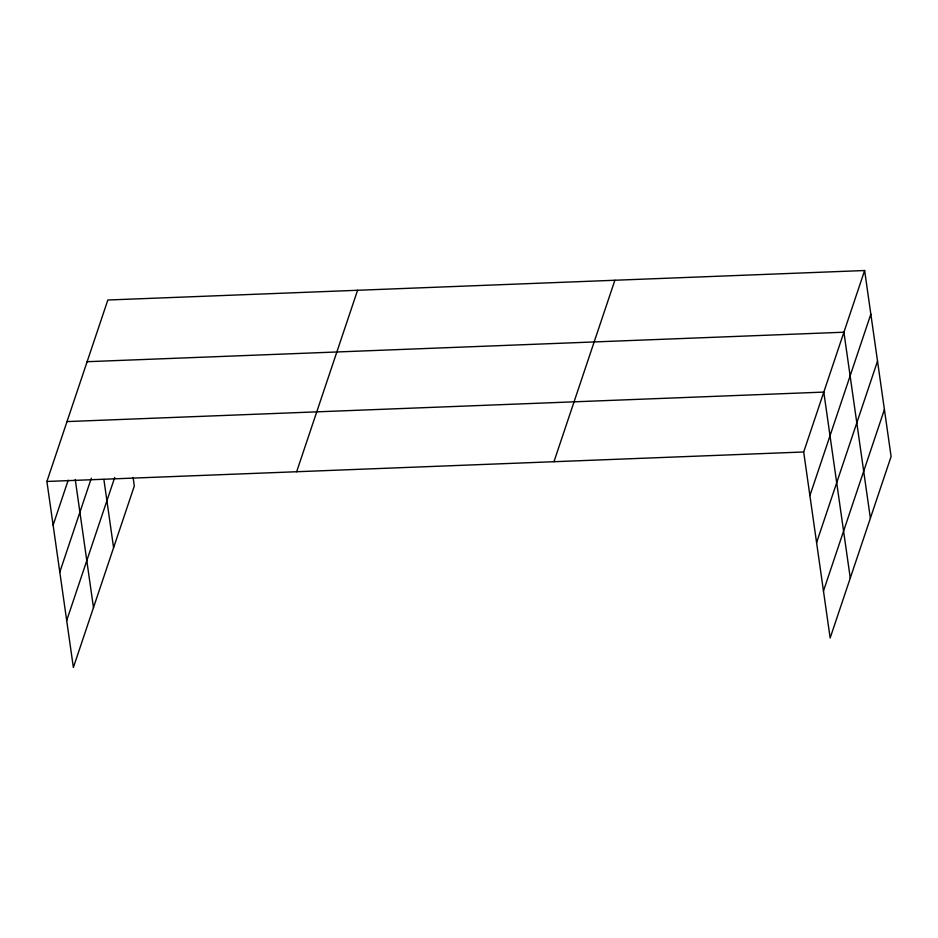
<?xml version="1.0" encoding="UTF-8"?>
<svg xmlns="http://www.w3.org/2000/svg" width="938" height="938" viewBox="0 0 938 938"><rect width="100%" height="100%" fill="white"/><g stroke="black" fill="none" stroke-linecap="round" stroke-linejoin="round"><path stroke-width="1.41" d="M133.102 477.477L134.31 486.013L73.375 667.481L46.9 481.464L107.847 300.008L864.625 270.519L891.1 456.536L830.153 637.992L803.69 451.987L864.625 270.519M53.114 525.128L68.193 480.209M59.798 572.098L91.338 478.192M66.692 620.499L114.741 477.43M296.643 471.744L357.577 290.276M553.948 461.719L614.882 280.251M809.904 495.639L870.839 314.183M816.588 542.621L877.522 361.153M823.47 591.01L884.417 409.554M87.117 361.705L843.907 332.216L870.382 518.233M67.008 421.584L823.799 392.096L850.274 578.113M46.9 481.464L803.69 451.987M103.872 479.388L113.592 547.71M75.251 479.482L93.483 607.59"/></g></svg>
